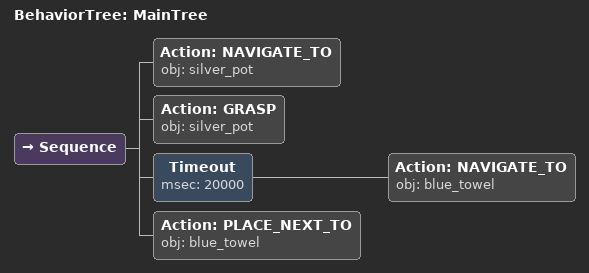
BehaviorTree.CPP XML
<root main_tree_to_execute="MainTree">
  <BehaviorTree ID="MainTree">
    <Sequence>
      <!-- Navigate to silver_pot -->
      <Action ID="NAVIGATE_TO" obj="silver_pot" />
      <!-- Grasp silver_pot -->
      <Action ID="GRASP" obj="silver_pot" />
      <!-- Timeout: NAVIGATE_TO blue_towel within 20s -->
      <Timeout msec="20000">
        <!-- Navigate to blue_towel -->
        <Action ID="NAVIGATE_TO" obj="blue_towel" />
      </Timeout>
      <!-- Place next to blue_towel -->
      <Action ID="PLACE_NEXT_TO" obj="blue_towel" />
    </Sequence>
  </BehaviorTree>
</root>
